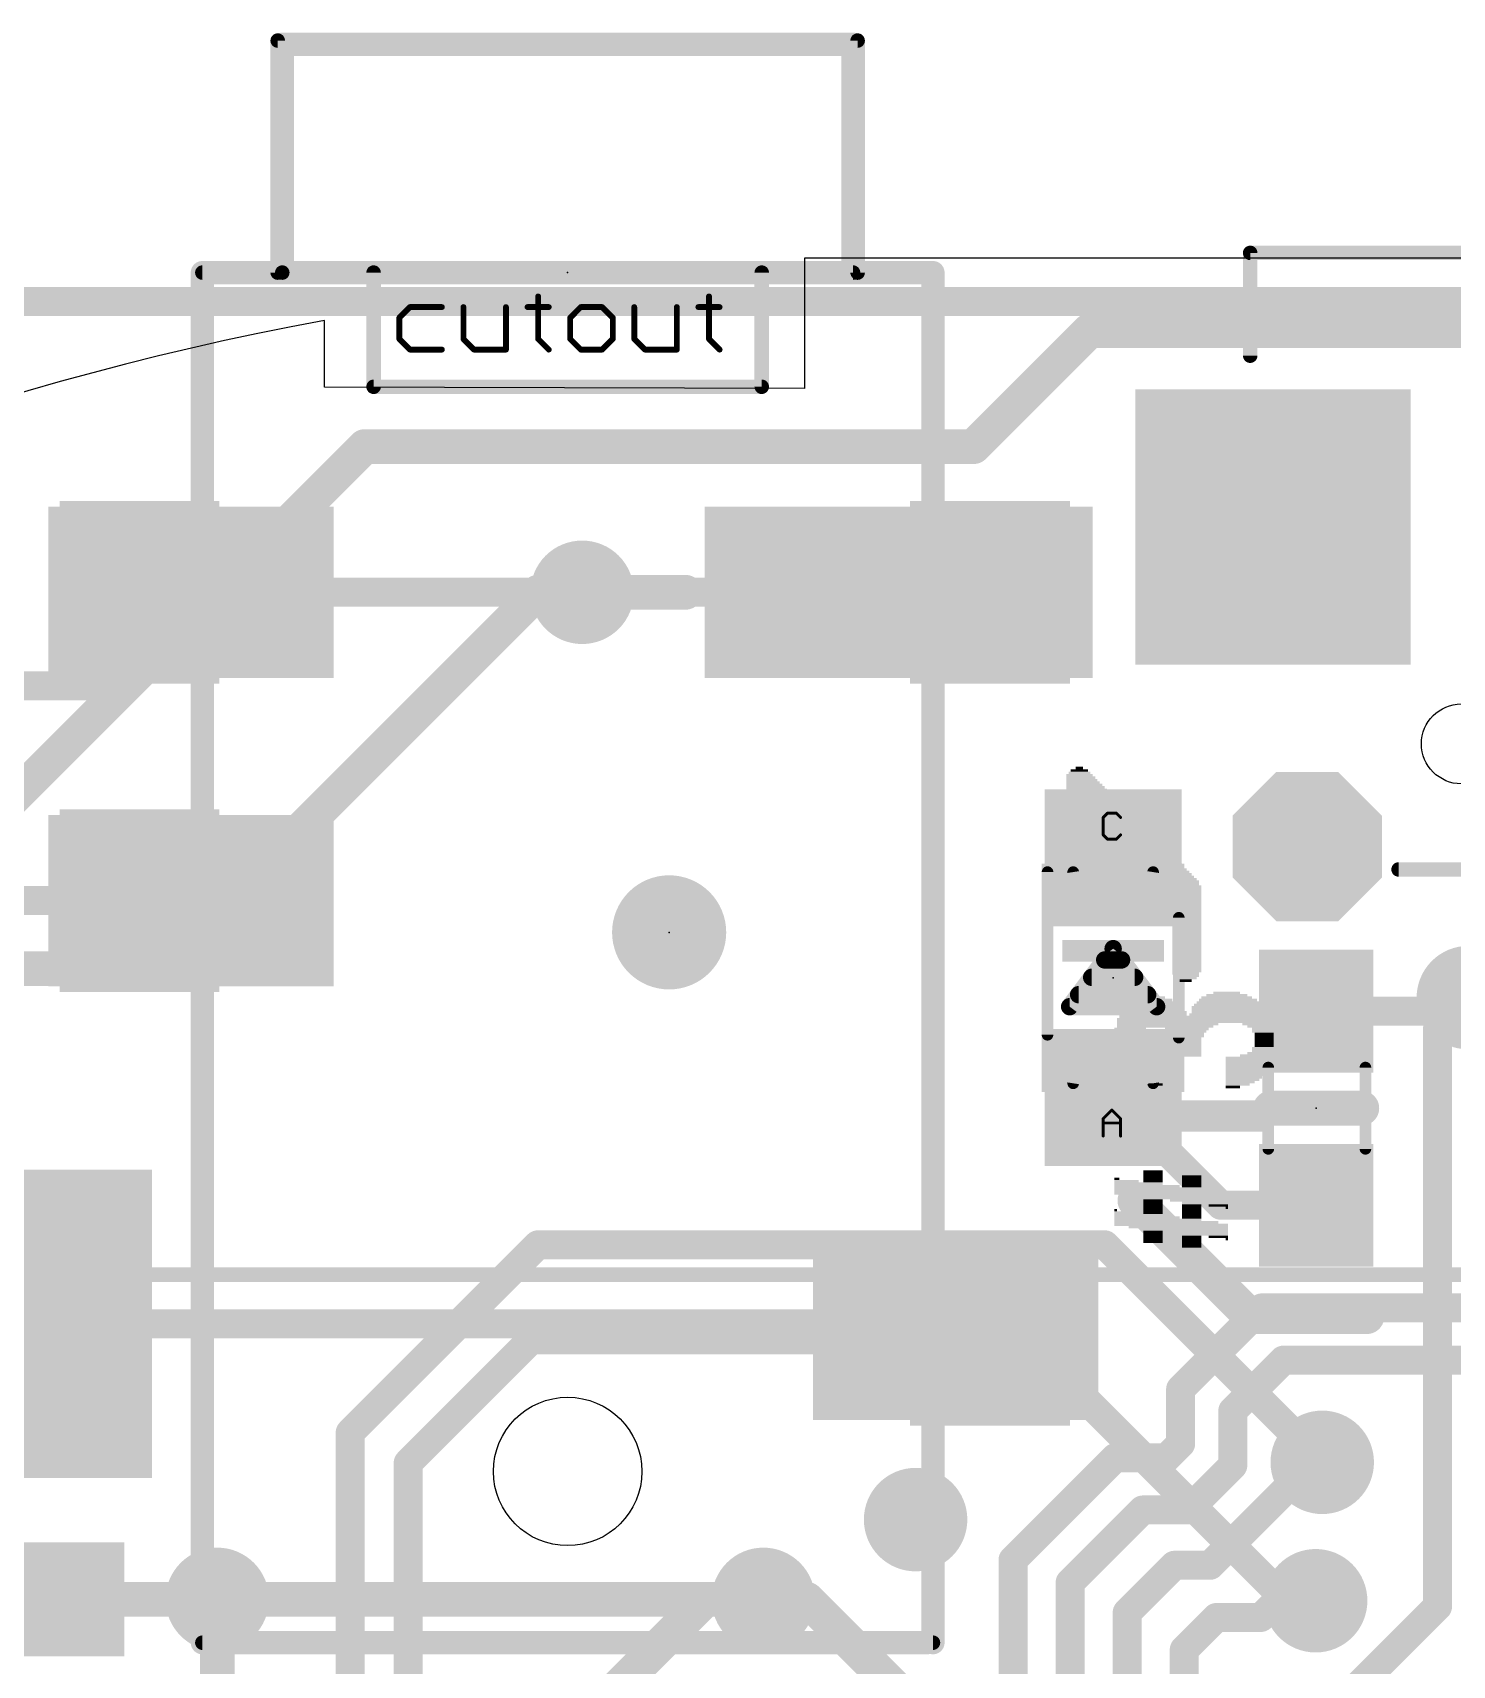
# Model space of a CAD drawing. Extents: x -59 to 59, y -28 to 22.
# Drawn here: x 25.14 to 37.58, y 7.99 to 22.29 of the extents above; entities that cross this region are included whole.
import ezdxf

# ---------------------------------------------------------------- set-up
doc = ezdxf.new("R2010")
doc.units = 0
for name, color, linetype in [('1', 12, 'CONTINUOUS'), ('16', 5, 'CONTINUOUS'), ('17', 110, 'CONTINUOUS'), ('18', 110, 'CONTINUOUS'), ('20', 4, 'CONTINUOUS'), ('200', 132, 'CONTINUOUS'), ('21', 40, 'CONTINUOUS'), ('22', 6, 'CONTINUOUS'), ('23', 53, 'CONTINUOUS'), ('51', 253, 'CONTINUOUS')]:
    doc.layers.add(name, color=color, linetype=linetype)

# ---------------------------------------------------------------- blocks, each defined once
blk = doc.blocks.new('RECT')
blk.add_solid([(-0.5, -0.5), (0.5, -0.5), (-0.5, 0.5), (0.5, 0.5)])
blk = doc.blocks.new('PIE')
at = {"const_width": 0.5}
blk.add_lwpolyline([(0, -0.25, 1), (0, 0.25, 1), (0, -0.25)], format="xyb", dxfattribs=at)
blk = doc.blocks.new('OCTAGONP')
at = {"const_width": 0.5}
blk.add_lwpolyline([(-0.25, -0.1036), (-0.25, 0.1036), (-0.1036, 0.25), (0.1036, 0.25), (0.25, 0.1036), (0.25, -0.1036), (0.1036, -0.25), (-0.1036, -0.25), (-0.25, -0.1036), (-0.25, 0.1036)], dxfattribs=at)
blk = doc.blocks.new('SQUAREP')
blk.add_solid([(-0.5, -0.5), (0.5, -0.5), (-0.5, 0.5), (0.5, 0.5)])
blk = doc.blocks.new('ROUNDV')
at = {"const_width": 0.5}
blk.add_lwpolyline([(0, -0.25, 1), (0, 0.25, 1), (0, -0.25)], format="xyb", dxfattribs=at)

msp = doc.modelspace()

# ---------------------------------------------------------------- linework, layer by layer
at = {"layer": '1'}
for points, const_width in [([(21.701, 19.939), (58.912, 19.939)], 0.254), ([(25.7095, 16.5735), (26.529, 17.393)], 0.254), ([(26.529, 17.393), (29.956, 17.393)], 0.254), ([(29.956, 17.393), (30.861, 17.393)], 0.3048), ([(30.861, 17.393), (32.729, 17.393)], 0.254), ([(23.7965, 16.5735), (25.7095, 16.5735)], 0.254), ([(24.5225, 14.693), (26.529, 14.693)], 0.254), ([(37.6005, 13.7245), (37.719, 13.843)], 0.254), ([(36.3855, 13.7245), (37.6005, 13.7245)], 0.254), ([(35.5505, 12.0245), (34.6075, 12.9675)], 0.254), ([(36.3855, 12.0245), (35.5505, 12.0245)], 0.254), ([(35.1986, 10.4137), (35.9101, 11.1252)], 0.254), ([(35.9101, 11.1252), (37.8594, 11.1252)], 0.254), ([(25.387, 10.9855), (33.1365, 10.9855)], 0.254), ([(33.1365, 10.9855), (33.229, 10.893)], 0.254), ([(36.0995, 10.668), (35.6558, 10.2243)], 0.254), ([(38.1, 10.668), (36.0995, 10.668)], 0.254), ([(35.1986, 9.9351), (35.1986, 10.4137)], 0.254), ([(35.6558, 10.2243), (35.6558, 9.7457)], 0.254), ([(35.0763, 9.8128), (35.1986, 9.9351)], 0.254), ([(33.7305, 8.918), (34.6253, 9.8128)], 0.254), ([(34.6253, 9.8128), (35.0763, 9.8128)], 0.254), ([(35.6558, 9.7457), (35.2657, 9.3556)], 0.254), ([(35.457, 8.871), (36.3589, 9.7728)], 0.254), ([(36.3589, 9.7728), (36.4392, 9.7728)], 0.254), ([(34.2305, 8.7195), (34.8666, 9.3556)], 0.254), ([(35.2657, 9.3556), (34.8666, 9.3556)], 0.254), ([(33.7305, 7.4755), (33.7305, 8.918)], 0.254), ([(34.7305, 8.4575), (35.144, 8.871)], 0.254), ([(35.144, 8.871), (35.457, 8.871)], 0.254), ([(25.4085, 8.5725), (26.7596, 8.5725)], 0.3048), ([(26.7596, 8.5725), (31.5435, 8.5725)], 0.3048), ([(31.9245, 8.5725), (31.5435, 8.5725)], 0.3048), ([(32.7305, 7.7665), (31.9245, 8.5725)], 0.3048), ([(34.2305, 7.4755), (34.2305, 8.7195)], 0.254), ([(34.7305, 7.4755), (34.7305, 8.4575)], 0.254), ([(35.9004, 8.4138), (36.0472, 8.5605)], 0.254), ([(36.0472, 8.5605), (36.3815, 8.5605)], 0.254), ([(35.2305, 8.132), (35.5123, 8.4138)], 0.254), ([(35.5123, 8.4138), (35.9004, 8.4138)], 0.254), ([(35.2305, 7.4755), (35.2305, 8.132)], 0.254)]:
    msp.add_lwpolyline(points, dxfattribs=dict(at, const_width=const_width))
for points, const_width in [([(26.529, 17.4565, 1), (26.529, 17.3295)], 0.127), ([(26.5739, 17.3481, 1), (26.4841, 17.4379)], 0.127), ([(29.956, 17.4692, 1), (29.956, 17.3168)], 0.1524), ([(29.956, 17.3295, 1), (29.956, 17.4565)], 0.127), ([(30.861, 17.4565, 1), (30.861, 17.3295)], 0.127), ([(30.861, 17.3168, 1), (30.861, 17.4692)], 0.1524), ([(32.729, 17.3295, 1), (32.729, 17.4565)], 0.127), ([(25.6646, 16.6184, 1), (25.7544, 16.5286)], 0.127), ([(25.7095, 16.51, 1), (25.7095, 16.637)], 0.127), ([(26.529, 14.6295, 1), (26.529, 14.7565)], 0.127), ([(36.3855, 13.788, 1), (36.3855, 13.661)], 0.127), ([(37.5556, 13.7694, 1), (37.6454, 13.6796)], 0.127), ([(37.6005, 13.661, 1), (37.6005, 13.788)], 0.127), ([(34.6524, 13.0124, 1), (34.5626, 12.9226)], 0.127), ([(35.5505, 12.088, 1), (35.5505, 11.961)], 0.127), ([(35.5056, 11.9796, 1), (35.5954, 12.0694)], 0.127), ([(36.3855, 11.961, 1), (36.3855, 12.088)], 0.127), ([(35.9101, 11.1887, 1), (35.9101, 11.0617)], 0.127), ([(35.955, 11.0803, 1), (35.8652, 11.1701)], 0.127), ([(25.387, 11.049, 1), (25.387, 10.922)], 0.127), ([(33.1814, 11.0304, 1), (33.0916, 10.9406)], 0.127), ([(33.1365, 10.922, 1), (33.1365, 11.049)], 0.127), ([(33.1841, 10.8481, 1), (33.2739, 10.9379)], 0.127), ([(36.0995, 10.7315, 1), (36.0995, 10.6045)], 0.127), ([(36.1444, 10.6231, 1), (36.0546, 10.7129)], 0.127), ([(35.2621, 10.4137, 1), (35.1351, 10.4137)], 0.127), ([(35.1537, 10.4586, 1), (35.2435, 10.3688)], 0.127), ([(35.7193, 10.2243, 1), (35.5923, 10.2243)], 0.127), ([(35.6109, 10.2692, 1), (35.7007, 10.1794)], 0.127), ([(35.2435, 9.8902, 1), (35.1537, 9.98)], 0.127), ([(34.6253, 9.8763, 1), (34.6253, 9.7493)], 0.127), ([(34.6702, 9.7679, 1), (34.5804, 9.8577)], 0.127), ([(35.0314, 9.8577, 1), (35.1212, 9.7679)], 0.127), ([(35.0763, 9.7493, 1), (35.0763, 9.8763)], 0.127), ([(35.1351, 9.9351, 1), (35.2621, 9.9351)], 0.127), ([(35.7007, 9.7008, 1), (35.6109, 9.7906)], 0.127), ([(36.3589, 9.8363, 1), (36.3589, 9.7093)], 0.127), ([(36.4038, 9.7279, 1), (36.314, 9.8177)], 0.127), ([(36.4392, 9.7093, 1), (36.4392, 9.8363)], 0.127), ([(35.5923, 9.7457, 1), (35.7193, 9.7457)], 0.127), ([(34.8666, 9.4191, 1), (34.8666, 9.2921)], 0.127), ([(34.9115, 9.3107, 1), (34.8217, 9.4005)], 0.127), ([(35.2208, 9.4005, 1), (35.3106, 9.3107)], 0.127), ([(35.2657, 9.2921, 1), (35.2657, 9.4191)], 0.127), ([(33.794, 8.918, 1), (33.667, 8.918)], 0.127), ([(33.6856, 8.9629, 1), (33.7754, 8.8731)], 0.127), ([(35.144, 8.9345, 1), (35.144, 8.8075)], 0.127), ([(35.1889, 8.826, 1), (35.099, 8.9159)], 0.127), ([(35.4121, 8.9159, 1), (35.5019, 8.826)], 0.127), ([(35.457, 8.8075, 1), (35.457, 8.9345)], 0.127), ([(25.4085, 8.6487, 1), (25.4085, 8.4963)], 0.1524), ([(26.7596, 8.6487, 1), (26.7596, 8.4963)], 0.1524), ([(26.7596, 8.4963, 1), (26.7596, 8.6487)], 0.1524), ([(31.5435, 8.6487, 1), (31.5435, 8.4963)], 0.1524), ([(31.5435, 8.4963, 1), (31.5435, 8.6487)], 0.1524), ([(31.9784, 8.6264, 1), (31.8706, 8.5186)], 0.1524), ([(31.9245, 8.4963, 1), (31.9245, 8.6487)], 0.1524), ([(34.294, 8.7195, 1), (34.167, 8.7195)], 0.127), ([(34.1856, 8.7644, 1), (34.2754, 8.6746)], 0.127), ([(34.794, 8.4575, 1), (34.667, 8.4575)], 0.127), ([(36.0472, 8.624, 1), (36.0472, 8.497)], 0.127), ([(36.0921, 8.5156, 1), (36.0023, 8.6054)], 0.127), ([(36.3815, 8.497, 1), (36.3815, 8.624)], 0.127), ([(34.6856, 8.5024, 1), (34.7754, 8.4126)], 0.127), ([(35.5123, 8.4772, 1), (35.5123, 8.3503)], 0.127), ([(35.5572, 8.3688, 1), (35.4673, 8.4587)], 0.127), ([(35.8555, 8.4587, 1), (35.9453, 8.3688)], 0.127), ([(35.9004, 8.3503, 1), (35.9004, 8.4772)], 0.127), ([(35.294, 8.132, 1), (35.167, 8.132)], 0.127), ([(35.1856, 8.1769, 1), (35.2754, 8.0871)], 0.127)]:
    msp.add_lwpolyline(points, format="xyb", dxfattribs=dict(at, const_width=const_width))
at = {"layer": '16'}
for points, const_width in [([(21.701, 19.939), (58.912, 19.939)], 0.254), ([(33.385, 18.669), (34.401, 19.685)], 0.3048), ([(34.401, 19.685), (46.339, 19.685)], 0.3048), ([(24.876, 15.494), (28.051, 18.669)], 0.3048), ([(28.051, 18.669), (33.385, 18.669)], 0.3048), ([(26.273, 14.097), (29.569, 17.393)], 0.3048), ([(29.569, 17.393), (29.956, 17.393)], 0.3048), ([(19.161, 14.097), (26.273, 14.097)], 0.3048), ([(37.719, 13.843), (37.449, 13.573)], 0.254), ([(37.449, 13.573), (37.449, 8.509)], 0.254), ([(29.5688, 11.6778), (27.924, 10.033)], 0.254), ([(34.5342, 11.6778), (29.5688, 11.6778)], 0.254), ([(36.4392, 9.7728), (34.5342, 11.6778)], 0.254), ([(29.5111, 10.8465), (28.432, 9.7674)], 0.254), ([(33.8415, 10.8465), (29.5111, 10.8465)], 0.254), ([(36.1275, 8.5605), (33.8415, 10.8465)], 0.254), ([(27.924, 10.033), (27.924, 2.921)], 0.254), ([(28.432, 9.7674), (28.432, 2.0654)], 0.254), ([(26.7596, 7.3446), (26.7596, 8.5725)], 0.3048), ([(31.0355, 8.5725), (29.448, 6.985)], 0.3048), ([(31.5435, 8.5725), (31.0355, 8.5725)], 0.3048), ([(35.0995, 6.1595), (37.449, 8.509)], 0.254), ([(36.3815, 8.5605), (36.1275, 8.5605)], 0.254)]:
    msp.add_lwpolyline(points, dxfattribs=dict(at, const_width=const_width))
for points, const_width in [([(34.401, 19.7612, 1), (34.401, 19.6088)], 0.1524), ([(34.4549, 19.6311, 1), (34.3471, 19.7389)], 0.1524), ([(28.051, 18.7452, 1), (28.051, 18.5928)], 0.1524), ([(28.1049, 18.6151, 1), (27.9971, 18.7229)], 0.1524), ([(33.3311, 18.7229, 1), (33.4389, 18.6151)], 0.1524), ([(33.385, 18.5928, 1), (33.385, 18.7452)], 0.1524), ([(29.569, 17.4692, 1), (29.569, 17.3168)], 0.1524), ([(29.6229, 17.3391, 1), (29.5151, 17.4469)], 0.1524), ([(29.956, 17.3168, 1), (29.956, 17.4692)], 0.1524), ([(26.2191, 14.1509, 1), (26.3269, 14.0431)], 0.1524), ([(26.273, 14.0208, 1), (26.273, 14.1732)], 0.1524), ([(37.5125, 13.573, 1), (37.3855, 13.573)], 0.127), ([(37.4041, 13.6179, 1), (37.4939, 13.5281)], 0.127), ([(29.5688, 11.7413, 1), (29.5688, 11.6143)], 0.127), ([(29.6137, 11.6329, 1), (29.5239, 11.7227)], 0.127), ([(34.5791, 11.7227, 1), (34.4893, 11.6329)], 0.127), ([(34.5342, 11.6143, 1), (34.5342, 11.7413)], 0.127), ([(29.5111, 10.91, 1), (29.5111, 10.783)], 0.127), ([(29.556, 10.8016, 1), (29.4662, 10.8914)], 0.127), ([(33.8864, 10.8914, 1), (33.7966, 10.8016)], 0.127), ([(33.8415, 10.783, 1), (33.8415, 10.91)], 0.127), ([(27.9875, 10.033, 1), (27.8605, 10.033)], 0.127), ([(27.8791, 10.0779, 1), (27.9689, 9.9881)], 0.127), ([(28.4955, 9.7674, 1), (28.3685, 9.7674)], 0.127), ([(28.3871, 9.8123, 1), (28.4769, 9.7225)], 0.127), ([(36.3943, 9.7279, 1), (36.4841, 9.8177)], 0.127), ([(26.8358, 8.5725, 1), (26.6834, 8.5725)], 0.1524), ([(31.0355, 8.6487, 1), (31.0355, 8.4963)], 0.1524), ([(31.0894, 8.5186, 1), (30.9816, 8.6264)], 0.1524), ([(31.5435, 8.4963, 1), (31.5435, 8.6487)], 0.1524), ([(36.1275, 8.624, 1), (36.1275, 8.497)], 0.127), ([(36.0826, 8.5156, 1), (36.1724, 8.6054)], 0.127), ([(36.3815, 8.497, 1), (36.3815, 8.624)], 0.127), ([(37.4939, 8.4641, 1), (37.4041, 8.5539)], 0.127), ([(37.3855, 8.509, 1), (37.5125, 8.509)], 0.127)]:
    msp.add_lwpolyline(points, format="xyb", dxfattribs=dict(at, const_width=const_width))
at = {"layer": '20'}
for p, q in [((56.2069, 20.32), (31.9024, 20.32)), ((31.9024, 20.32), (31.9024, 19.177)), ((27.6987, 19.1897), (27.6987, 19.7739)), ((31.9024, 19.177), (27.6987, 19.1897))]:
    msp.add_line(p, q, dxfattribs=at)
for centre, radius in [((37.658, 16.0655), 0.35), ((29.829, 9.693), 0.65)]:
    msp.add_circle(centre, radius, dxfattribs=at)
msp.add_arc((32.3409, -5.5621), 25.7577, 100.3829, 142.3829, dxfattribs=at)
at = {"layer": '21'}
for points, const_width in [([(32.369, 22.225), (27.289, 22.225)], 0.127), ([(27.289, 22.225), (27.289, 20.193)], 0.127), ([(32.369, 20.193), (32.369, 22.225)], 0.127), ([(43.408, 20.3655), (35.808, 20.3655)], 0.127), ([(35.808, 20.3655), (35.808, 19.4655)], 0.127), ([(26.629, 20.193), (27.289, 20.193)], 0.2032), ([(26.629, 20.193), (26.629, 18.693)], 0.2032), ([(27.289, 20.193), (28.129, 20.193)], 0.2032), ([(28.129, 20.193), (31.529, 20.193)], 0.2032), ([(28.129, 19.193), (28.129, 20.193)], 0.127), ([(31.529, 20.193), (32.369, 20.193)], 0.2032), ([(31.529, 20.193), (31.529, 19.193)], 0.127), ([(32.369, 20.193), (33.029, 20.193)], 0.2032), ([(33.029, 20.193), (33.029, 18.593)], 0.2032), ([(31.529, 19.193), (28.129, 19.193)], 0.127), ([(33.029, 16.293), (33.029, 12.193)], 0.2032), ([(37.908, 14.9655), (37.108, 14.9655)], 0.127), ([(34.6075, 14.2715), (34.2265, 13.7635)], 0.1524), ([(34.9885, 13.7635), (34.6075, 14.2715)], 0.1524), ([(34.5338, 14.1732), (34.6812, 14.1732)], 0.1524), ([(34.4195, 14.0208), (34.7955, 14.0208)], 0.1524), ([(34.3052, 13.8684), (34.9098, 13.8684)], 0.1524), ([(34.2265, 13.7635), (34.9885, 13.7635)], 0.1524), ([(26.629, 13.393), (26.629, 8.193)], 0.2032), ([(36.7855, 12.8745), (35.9855, 12.8745)], 0.3048), ([(35.814, 11.049), (34.798, 12.065)], 0.3048), ([(36.83, 11.049), (35.814, 11.049)], 0.3048), ([(33.029, 8.193), (33.029, 9.593)], 0.2032), ([(32.979, 8.193), (26.629, 8.193)], 0.2032)]:
    msp.add_lwpolyline(points, dxfattribs=dict(at, const_width=const_width))
for points, const_width in [([(27.289, 22.2568, 1), (27.289, 22.1933)], 0.0635), ([(27.3208, 22.225, 1), (27.2573, 22.225)], 0.0635), ([(32.4008, 22.225, 1), (32.3372, 22.225)], 0.0635), ([(32.369, 22.1933, 1), (32.369, 22.2568)], 0.0635), ([(35.808, 20.3972, 1), (35.808, 20.3338)], 0.0635), ([(35.8398, 20.3655, 1), (35.7762, 20.3655)], 0.0635), ([(26.629, 20.2438, 1), (26.629, 20.1422)], 0.1016), ([(26.6798, 20.193, 1), (26.5782, 20.193)], 0.1016), ([(27.289, 20.2438, 1), (27.289, 20.1422)], 0.1016), ([(27.2573, 20.193, 1), (27.3208, 20.193)], 0.0635), ([(27.289, 20.1422, 1), (27.289, 20.2438)], 0.1016), ([(28.129, 20.2438, 1), (28.129, 20.1422)], 0.1016), ([(28.1608, 20.193, 1), (28.0973, 20.193)], 0.0635), ([(28.129, 20.1422, 1), (28.129, 20.2438)], 0.1016), ([(31.529, 20.2438, 1), (31.529, 20.1422)], 0.1016), ([(31.5607, 20.193, 1), (31.4973, 20.193)], 0.0635), ([(31.529, 20.1422, 1), (31.529, 20.2438)], 0.1016), ([(32.369, 20.2438, 1), (32.369, 20.1422)], 0.1016), ([(32.3372, 20.193, 1), (32.4008, 20.193)], 0.0635), ([(32.369, 20.1422, 1), (32.369, 20.2438)], 0.1016), ([(33.0798, 20.193, 1), (32.9782, 20.193)], 0.1016), ([(33.029, 20.1422, 1), (33.029, 20.2438)], 0.1016), ([(35.7762, 19.4655, 1), (35.8398, 19.4655)], 0.0635), ([(28.129, 19.2248, 1), (28.129, 19.1613)], 0.0635), ([(28.0973, 19.193, 1), (28.1608, 19.193)], 0.0635), ([(31.4973, 19.193, 1), (31.5607, 19.193)], 0.0635), ([(31.529, 19.1613, 1), (31.529, 19.2248)], 0.0635), ([(26.5782, 18.693, 1), (26.6798, 18.693)], 0.1016), ([(32.9782, 18.593, 1), (33.0798, 18.593)], 0.1016), ([(33.0798, 16.293, 1), (32.9782, 16.293)], 0.1016), ([(37.108, 14.9973, 1), (37.108, 14.9337)], 0.0635), ([(34.638, 14.2944, 1), (34.577, 14.2486)], 0.0762), ([(34.638, 14.2486, 1), (34.577, 14.2944)], 0.0762), ([(34.5338, 14.2113, 1), (34.5338, 14.1351)], 0.0762), ([(34.6812, 14.1351, 1), (34.6812, 14.2113)], 0.0762), ([(34.4195, 14.0589, 1), (34.4195, 13.9827)], 0.0762), ([(34.7955, 13.9827, 1), (34.7955, 14.0589)], 0.0762), ([(34.3052, 13.9065, 1), (34.3052, 13.8303)], 0.0762), ([(34.9098, 13.8303, 1), (34.9098, 13.9065)], 0.0762), ([(34.2265, 13.8016, 1), (34.2265, 13.7254)], 0.0762), ([(34.196, 13.7864, 1), (34.257, 13.7406)], 0.0762), ([(34.958, 13.7406, 1), (35.019, 13.7864)], 0.0762), ([(34.9885, 13.7254, 1), (34.9885, 13.8016)], 0.0762), ([(26.6798, 13.393, 1), (26.5782, 13.393)], 0.1016), ([(35.9855, 12.9507, 1), (35.9855, 12.7983)], 0.1524), ([(36.7855, 12.7983, 1), (36.7855, 12.9507)], 0.1524), ([(32.9782, 12.193, 1), (33.0798, 12.193)], 0.1016), ([(34.8519, 12.1189, 1), (34.7441, 12.0111)], 0.1524), ([(35.814, 11.1252, 1), (35.814, 10.9728)], 0.1524), ([(35.7601, 10.9951, 1), (35.8679, 11.1029)], 0.1524), ([(36.83, 10.9728, 1), (36.83, 11.1252)], 0.1524), ([(33.0798, 9.593, 1), (32.9782, 9.593)], 0.1016), ([(26.629, 8.2438, 1), (26.629, 8.1422)], 0.1016), ([(32.979, 8.1422, 1), (32.979, 8.2438)], 0.1016), ([(26.5782, 8.193, 1), (26.6798, 8.193)], 0.1016), ([(32.9782, 8.193, 1), (33.0798, 8.193)], 0.1016)]:
    msp.add_lwpolyline(points, format="xyb", dxfattribs=dict(at, const_width=const_width))
at = {"layer": '22', "const_width": 0.127}
msp.add_lwpolyline([(47.5575, 11.416), (16.0375, 11.416)], dxfattribs=at)
at = {"layer": '23'}
for p in [(29.829, 20.193), (30.718, 14.4145), (34.6075, 14.0175), (36.3855, 12.8745)]:
    msp.add_point(p, dxfattribs=at)
at = {"layer": '51'}
for points, const_width in [([(32.329, 22.193), (27.329, 22.193)], 0.2032), ([(27.329, 22.193), (27.329, 20.193)], 0.2032), ([(32.329, 22.193), (32.329, 20.193)], 0.2032), ([(26.629, 8.193), (26.629, 20.193)], 0.2032), ([(26.629, 20.193), (27.329, 20.193)], 0.127), ([(27.329, 20.193), (32.329, 20.193)], 0.127), ([(32.329, 20.193), (33.029, 20.193)], 0.2032), ([(33.029, 20.193), (33.029, 8.193)], 0.2032), ([(28.4476, 19.8912), (28.3544, 19.798)], 0.0508), ([(28.7273, 19.8912), (28.4476, 19.8912)], 0.0508), ([(28.9157, 19.8912), (28.9157, 19.6116)], 0.0508), ([(29.2886, 19.5184), (29.2886, 19.8912)], 0.0508), ([(29.477, 19.8912), (29.6634, 19.8912)], 0.0508), ([(29.5702, 19.9845), (29.5702, 19.6116)], 0.0508), ([(29.9444, 19.8912), (29.8512, 19.798)], 0.0508), ([(30.1309, 19.8912), (29.9444, 19.8912)], 0.0508), ([(30.2241, 19.798), (30.1309, 19.8912)], 0.0508), ([(30.4125, 19.8912), (30.4125, 19.6116)], 0.0508), ([(30.7854, 19.5184), (30.7854, 19.8912)], 0.0508), ([(30.9738, 19.8912), (31.1603, 19.8912)], 0.0508), ([(31.0671, 19.9845), (31.0671, 19.6116)], 0.0508), ([(28.3544, 19.798), (28.3544, 19.6116)], 0.0508), ([(29.8512, 19.798), (29.8512, 19.6116)], 0.0508), ([(30.2241, 19.6116), (30.2241, 19.798)], 0.0508), ([(28.3544, 19.6116), (28.4476, 19.5184)], 0.0508), ([(28.9157, 19.6116), (29.0089, 19.5184)], 0.0508), ([(29.5702, 19.6116), (29.6634, 19.5184)], 0.0508), ([(29.8512, 19.6116), (29.9444, 19.5184)], 0.0508), ([(30.1309, 19.5184), (30.2241, 19.6116)], 0.0508), ([(30.4125, 19.6116), (30.5057, 19.5184)], 0.0508), ([(31.0671, 19.6116), (31.1603, 19.5184)], 0.0508), ([(28.4476, 19.5184), (28.7273, 19.5184)], 0.0508), ([(29.0089, 19.5184), (29.2886, 19.5184)], 0.0508), ([(29.9444, 19.5184), (30.1309, 19.5184)], 0.0508), ([(30.5057, 19.5184), (30.7854, 19.5184)], 0.0508), ([(34.5583, 15.459), (34.5202, 15.4209)], 0.0254), ([(34.6346, 15.459), (34.5583, 15.459)], 0.0254), ([(34.6727, 15.4209), (34.6346, 15.459)], 0.0254), ([(34.5202, 15.4209), (34.5202, 15.2683)], 0.0254), ([(34.5202, 15.2683), (34.5583, 15.2302)], 0.0254), ([(34.5583, 15.2302), (34.6346, 15.2302)], 0.0254), ([(34.6346, 15.2302), (34.6727, 15.2683)], 0.0254), ([(34.0325, 13.5175), (34.0325, 14.9425)], 0.1016), ([(35.1825, 14.5425), (35.1825, 13.4925)], 0.1016), ([(35.9665, 13.2305), (35.9665, 12.5185)], 0.1016), ([(36.8175, 13.2305), (36.8175, 12.5185)], 0.1016), ([(34.5202, 12.7827), (34.5965, 12.859)], 0.0254), ([(34.5965, 12.859), (34.6727, 12.7827)], 0.0254), ([(34.5202, 12.6302), (34.5202, 12.7827)], 0.0254), ([(34.5202, 12.7446), (34.6727, 12.7446)], 0.0254), ([(34.6727, 12.7827), (34.6727, 12.6302)], 0.0254), ([(33.029, 8.193), (26.629, 8.193)], 0.127)]:
    msp.add_lwpolyline(points, dxfattribs=dict(at, const_width=const_width))
for points, const_width in [([(27.329, 22.2438, 1), (27.329, 22.1422)], 0.1016), ([(27.3798, 22.193, 1), (27.2782, 22.193)], 0.1016), ([(32.3798, 22.193, 1), (32.2782, 22.193)], 0.1016), ([(32.329, 22.1422, 1), (32.329, 22.2438)], 0.1016), ([(26.6798, 20.193, 1), (26.5782, 20.193)], 0.1016), ([(26.629, 20.2248, 1), (26.629, 20.1613)], 0.0635), ([(27.2782, 20.193, 1), (27.3798, 20.193)], 0.1016), ([(27.329, 20.2248, 1), (27.329, 20.1613)], 0.0635), ([(27.329, 20.1613, 1), (27.329, 20.2248)], 0.0635), ([(32.329, 20.2438, 1), (32.329, 20.1422)], 0.1016), ([(32.2782, 20.193, 1), (32.3798, 20.193)], 0.1016), ([(32.329, 20.1613, 1), (32.329, 20.2248)], 0.0635), ([(33.0798, 20.193, 1), (32.9782, 20.193)], 0.1016), ([(33.029, 20.1422, 1), (33.029, 20.2438)], 0.1016), ([(28.4476, 19.9039, 1), (28.4476, 19.8786)], 0.0254), ([(28.4566, 19.8823, 1), (28.4386, 19.9002)], 0.0254), ([(28.7273, 19.8786, 1), (28.7273, 19.9039)], 0.0254), ([(28.9284, 19.8912, 1), (28.903, 19.8912)], 0.0254), ([(29.3013, 19.8912, 1), (29.2759, 19.8912)], 0.0254), ([(29.477, 19.9039, 1), (29.477, 19.8786)], 0.0254), ([(29.5829, 19.9845, 1), (29.5575, 19.9845)], 0.0254), ([(29.6634, 19.8786, 1), (29.6634, 19.9039)], 0.0254), ([(29.9444, 19.9039, 1), (29.9444, 19.8786)], 0.0254), ([(29.9534, 19.8823, 1), (29.9355, 19.9002)], 0.0254), ([(30.1398, 19.9002, 1), (30.1219, 19.8823)], 0.0254), ([(30.1309, 19.8786, 1), (30.1309, 19.9039)], 0.0254), ([(30.4252, 19.8912, 1), (30.3998, 19.8912)], 0.0254), ([(30.7981, 19.8912, 1), (30.7727, 19.8912)], 0.0254), ([(30.9738, 19.9039, 1), (30.9738, 19.8786)], 0.0254), ([(31.0798, 19.9845, 1), (31.0544, 19.9845)], 0.0254), ([(31.1603, 19.8786, 1), (31.1603, 19.9039)], 0.0254), ([(28.3671, 19.798, 1), (28.3417, 19.798)], 0.0254), ([(28.3454, 19.807, 1), (28.3634, 19.7891)], 0.0254), ([(29.8639, 19.798, 1), (29.8385, 19.798)], 0.0254), ([(29.8422, 19.807, 1), (29.8602, 19.7891)], 0.0254), ([(30.2368, 19.798, 1), (30.2114, 19.798)], 0.0254), ([(30.2151, 19.7891, 1), (30.2331, 19.807)], 0.0254), ([(28.3634, 19.6206, 1), (28.3454, 19.6026)], 0.0254), ([(28.3417, 19.6116, 1), (28.3671, 19.6116)], 0.0254), ([(28.9247, 19.6206, 1), (28.9067, 19.6026)], 0.0254), ([(28.903, 19.6116, 1), (28.9284, 19.6116)], 0.0254), ([(29.5575, 19.6116, 1), (29.5829, 19.6116)], 0.0254), ([(29.5792, 19.6206, 1), (29.5613, 19.6026)], 0.0254), ([(29.8602, 19.6206, 1), (29.8422, 19.6026)], 0.0254), ([(29.8385, 19.6116, 1), (29.8639, 19.6116)], 0.0254), ([(30.2114, 19.6116, 1), (30.2368, 19.6116)], 0.0254), ([(30.2331, 19.6026, 1), (30.2151, 19.6206)], 0.0254), ([(30.3998, 19.6116, 1), (30.4252, 19.6116)], 0.0254), ([(30.4215, 19.6206, 1), (30.4036, 19.6026)], 0.0254), ([(31.076, 19.6206, 1), (31.0581, 19.6026)], 0.0254), ([(31.0544, 19.6116, 1), (31.0798, 19.6116)], 0.0254), ([(28.4476, 19.5311, 1), (28.4476, 19.5057)], 0.0254), ([(28.4386, 19.5094, 1), (28.4566, 19.5274)], 0.0254), ([(28.7273, 19.5057, 1), (28.7273, 19.5311)], 0.0254), ([(29.0089, 19.5311, 1), (29.0089, 19.5057)], 0.0254), ([(28.9999, 19.5094, 1), (29.0179, 19.5274)], 0.0254), ([(29.2759, 19.5184, 1), (29.3013, 19.5184)], 0.0254), ([(29.2886, 19.5057, 1), (29.2886, 19.5311)], 0.0254), ([(29.6545, 19.5094, 1), (29.6724, 19.5274)], 0.0254), ([(29.9444, 19.5311, 1), (29.9444, 19.5057)], 0.0254), ([(29.9355, 19.5094, 1), (29.9534, 19.5274)], 0.0254), ([(30.1219, 19.5274, 1), (30.1398, 19.5094)], 0.0254), ([(30.1309, 19.5057, 1), (30.1309, 19.5311)], 0.0254), ([(30.5057, 19.5311, 1), (30.5057, 19.5057)], 0.0254), ([(30.4968, 19.5094, 1), (30.5147, 19.5274)], 0.0254), ([(30.7727, 19.5184, 1), (30.7981, 19.5184)], 0.0254), ([(30.7854, 19.5057, 1), (30.7854, 19.5311)], 0.0254), ([(31.1513, 19.5094, 1), (31.1692, 19.5274)], 0.0254), ([(34.5583, 15.4653, 1), (34.5583, 15.4526)], 0.0127), ([(34.5628, 15.4545, 1), (34.5538, 15.4635)], 0.0127), ([(34.6391, 15.4635, 1), (34.6301, 15.4545)], 0.0127), ([(34.6346, 15.4526, 1), (34.6346, 15.4653)], 0.0127), ([(34.5157, 15.4254, 1), (34.5247, 15.4164)], 0.0127), ([(34.5266, 15.4209, 1), (34.5139, 15.4209)], 0.0127), ([(34.6682, 15.4164, 1), (34.6772, 15.4254)], 0.0127), ([(34.5247, 15.2728, 1), (34.5157, 15.2638)], 0.0127), ([(34.5139, 15.2683, 1), (34.5266, 15.2683)], 0.0127), ([(34.5583, 15.2365, 1), (34.5583, 15.2239)], 0.0127), ([(34.5538, 15.2257, 1), (34.5628, 15.2347)], 0.0127), ([(34.6301, 15.2347, 1), (34.6391, 15.2257)], 0.0127), ([(34.6346, 15.2239, 1), (34.6346, 15.2365)], 0.0127), ([(34.6772, 15.2638, 1), (34.6682, 15.2728)], 0.0127), ([(34.0579, 14.9425, 1), (34.0071, 14.9425)], 0.0508), ([(34.1575, 14.7645, 1), (34.1575, 14.9705, 1), (34.1575, 14.7645)], 0.0762), ([(34.2575, 14.9425, 0.8571), (34.9575, 14.9425)], 0.1016), ([(34.2826, 14.9464, 1), (34.2324, 14.9386)], 0.0508), ([(34.9826, 14.9386, 1), (34.9324, 14.9464)], 0.0508), ([(35.2079, 14.5425, 1), (35.1571, 14.5425)], 0.0508), ([(34.0071, 13.5175, 1), (34.0579, 13.5175)], 0.0508), ([(34.9575, 13.0925, 0.8571), (34.2575, 13.0925)], 0.1016), ([(35.1571, 13.4925, 1), (35.2079, 13.4925)], 0.0508), ([(35.9919, 13.2305, 1), (35.9411, 13.2305)], 0.0508), ([(36.8429, 13.2305, 1), (36.7921, 13.2305)], 0.0508), ([(34.2324, 13.0964, 1), (34.2826, 13.0886)], 0.0508), ([(34.9324, 13.0886, 1), (34.9826, 13.0964)], 0.0508), ([(34.601, 12.8635, 1), (34.592, 12.8545)], 0.0127), ([(34.601, 12.8545, 1), (34.592, 12.8635)], 0.0127), ([(34.5157, 12.7872, 1), (34.5247, 12.7782)], 0.0127), ([(34.5202, 12.7509, 1), (34.5202, 12.7382)], 0.0127), ([(34.5266, 12.7827, 1), (34.5139, 12.7827)], 0.0127), ([(34.6791, 12.7827, 1), (34.6664, 12.7827)], 0.0127), ([(34.6682, 12.7782, 1), (34.6772, 12.7872)], 0.0127), ([(34.6727, 12.7382, 1), (34.6727, 12.7509)], 0.0127), ([(34.5139, 12.6302, 1), (34.5266, 12.6302)], 0.0127), ([(34.6664, 12.6302, 1), (34.6791, 12.6302)], 0.0127), ([(35.9411, 12.5185, 1), (35.9919, 12.5185)], 0.0508), ([(36.7921, 12.5185, 1), (36.8429, 12.5185)], 0.0508), ([(26.5782, 8.193, 1), (26.6798, 8.193)], 0.1016), ([(26.629, 8.2248, 1), (26.629, 8.1612)], 0.0635), ([(32.9782, 8.193, 1), (33.0798, 8.193)], 0.1016), ([(33.029, 8.1612, 1), (33.029, 8.2248)], 0.0635)]:
    msp.add_lwpolyline(points, format="xyb", dxfattribs=dict(at, const_width=const_width))

# ---------------------------------------------------------------- block references
at = {"layer": '1', "xscale": 1.5, "rotation": 270}
for p, yscale in [((26.529, 17.393), 2.5), ((32.729, 17.393), 3.4), ((26.529, 14.693), 2.5), ((33.229, 10.893), 2.5)]:
    msp.add_blockref('RECT', p, dxfattribs=dict(at, yscale=yscale))
at = {"layer": '1'}
for p, xscale, yscale in [((34.6075, 15.0675), 1.2, 1.2), ((34.6075, 12.9675), 1.2, 1.2), ((25.387, 10.9855), 1.6, 2.7)]:
    msp.add_blockref('RECT', p, dxfattribs=dict(at, xscale=xscale, yscale=yscale))
msp.add_blockref('PIE', (30.718, 14.4145), dxfattribs=at)
at = {"layer": '1', "xscale": 1.075}
for p, rotation in [((36.3855, 13.7245), 270), ((36.3855, 12.0245), 270), ((25.4085, 8.5725), 180)]:
    msp.add_blockref('RECT', p, dxfattribs=dict(at, rotation=rotation))
at = {"layer": '17'}
for name, p, xscale, yscale, rotation in [('SQUAREP', (36.008, 17.9655), 2.413, 2.413, 270), ('SQUAREP', (36.008, 17.9655), 2.413, 2.413, 270), ('OCTAGONP', (36.308, 15.1655), 1.308, 1.308, 180), ('OCTAGONP', (36.308, 15.1655), 1.308, 1.308, 180)]:
    msp.add_blockref(name, p, dxfattribs=dict(at, xscale=xscale, yscale=yscale, rotation=rotation))
at = {"layer": '18', "xscale": 0.9064, "yscale": 0.9064}
for p in [(29.956, 17.393), (29.956, 17.393), (37.719, 13.843), (37.719, 13.843), (36.4392, 9.7728), (36.4392, 9.7728), (32.877, 9.271), (32.877, 9.271), (26.7596, 8.5725), (26.7596, 8.5725), (31.5435, 8.5725), (31.5435, 8.5725), (36.3815, 8.5605), (36.3815, 8.5605)]:
    msp.add_blockref('ROUNDV', p, dxfattribs=at)
at = {"layer": '200'}
for p, xscale, yscale in [((34.3116, 15.7903), 0.2311, 0.0211), ((34.323, 15.7692), 0.254, 0.0211), ((34.3332, 15.748), 0.2743, 0.0213), ((34.3433, 15.7268), 0.2946, 0.0211), ((34.3116, 15.8115), 0.1905, 0.0213), ((34.3116, 15.8327), 0.1499, 0.0211), ((34.3116, 15.8538), 0.0635, 0.0211), ((34.3548, 15.7057), 0.3175, 0.0211), ((34.3649, 15.6845), 0.3378, 0.0213), ((34.3751, 15.6633), 0.3581, 0.0211), ((34.3967, 15.6422), 0.3607, 0.0211), ((34.417, 15.621), 0.3607, 0.0213), ((34.4386, 15.5998), 0.3581, 0.0211), ((34.4602, 15.5787), 0.3607, 0.0211), ((34.4805, 15.5575), 0.3607, 0.0213), ((34.5021, 15.5363), 0.3581, 0.0211), ((34.5237, 15.5152), 0.3607, 0.0211), ((34.544, 15.494), 0.3607, 0.0213), ((34.5656, 15.4728), 0.3581, 0.0211), ((34.5872, 15.4517), 0.3607, 0.0211), ((34.6075, 15.4305), 0.3607, 0.0213), ((34.6291, 15.4093), 0.3581, 0.0211), ((34.6507, 15.3882), 0.3607, 0.0211), ((34.671, 15.367), 0.3607, 0.0213), ((34.6926, 15.3458), 0.3581, 0.0211), ((34.7142, 15.3247), 0.3607, 0.0211), ((34.7345, 15.3035), 0.3607, 0.0213), ((34.7561, 15.2823), 0.3581, 0.0211), ((34.7777, 15.2612), 0.3607, 0.0211), ((34.798, 15.24), 0.3607, 0.0213), ((34.8196, 15.2188), 0.3581, 0.0211), ((34.8412, 15.1977), 0.3607, 0.0211), ((34.8615, 15.1765), 0.3607, 0.0213), ((34.8831, 15.1553), 0.3581, 0.0211), ((34.9047, 15.1342), 0.3607, 0.0211), ((34.925, 15.113), 0.3607, 0.0213), ((34.9466, 15.0918), 0.3581, 0.0211), ((34.9682, 15.0707), 0.3607, 0.0211), ((34.9885, 15.0495), 0.3607, 0.0213), ((35.0101, 15.0283), 0.3581, 0.0211), ((35.0317, 15.0072), 0.3607, 0.0211), ((35.052, 14.986), 0.3607, 0.0213), ((35.0736, 14.9648), 0.3581, 0.0211), ((35.0952, 14.9437), 0.3607, 0.0211), ((35.1155, 14.9225), 0.3607, 0.0213), ((35.1371, 14.9013), 0.3581, 0.0211), ((35.1587, 14.8802), 0.3607, 0.0211), ((35.179, 14.859), 0.3607, 0.0213), ((35.1904, 14.8378), 0.3378, 0.0211), ((35.2108, 14.8167), 0.3378, 0.0211), ((35.2209, 14.7955), 0.3175, 0.0213), ((35.2323, 14.7743), 0.2946, 0.0211), ((35.2425, 14.7532), 0.2743, 0.0211), ((35.2527, 14.732), 0.254, 0.0213), ((35.2527, 14.7108), 0.254, 0.0211), ((35.2527, 14.6897), 0.254, 0.0211), ((35.2527, 14.6685), 0.254, 0.0213), ((35.2527, 14.6473), 0.254, 0.0211), ((35.2527, 14.6262), 0.254, 0.0211), ((35.2527, 14.605), 0.254, 0.0213), ((35.2527, 14.5838), 0.254, 0.0211), ((35.2527, 14.5627), 0.254, 0.0211), ((35.2527, 14.5415), 0.254, 0.0213), ((35.2527, 14.5203), 0.254, 0.0211), ((35.2527, 14.4992), 0.254, 0.0211), ((35.2527, 14.478), 0.254, 0.0213), ((35.2527, 14.4568), 0.254, 0.0211), ((35.2527, 14.4357), 0.254, 0.0211), ((35.2527, 14.4145), 0.254, 0.0213), ((35.2527, 14.3933), 0.254, 0.0211), ((35.2527, 14.3722), 0.254, 0.0211), ((35.2527, 14.351), 0.254, 0.0213), ((35.2527, 14.3298), 0.254, 0.0211), ((35.2527, 14.3087), 0.254, 0.0211), ((35.2527, 14.2875), 0.254, 0.0213), ((35.2527, 14.2663), 0.254, 0.0211), ((35.2527, 14.2452), 0.254, 0.0211), ((35.2527, 14.224), 0.254, 0.0213), ((35.2527, 14.2028), 0.254, 0.0211), ((35.2527, 14.1817), 0.254, 0.0211), ((35.2527, 14.1605), 0.254, 0.0213), ((35.2527, 14.1393), 0.254, 0.0211), ((35.2527, 14.1182), 0.254, 0.0211), ((35.2527, 14.097), 0.254, 0.0213), ((35.2527, 14.0758), 0.254, 0.0211), ((35.2425, 14.0547), 0.2337, 0.0211), ((35.2539, 14.0335), 0.2108, 0.0213), ((35.2438, 14.0123), 0.1905, 0.0211), ((35.2425, 13.9912), 0.1067, 0.0211), ((35.6032, 13.8642), 0.3607, 0.0211), ((35.6032, 13.8853), 0.2337, 0.0211), ((34.9567, 13.7372), 0.5512, 0.0211), ((34.958, 13.7583), 0.508, 0.0211), ((34.9567, 13.7795), 0.4648, 0.0213), ((34.9682, 13.8007), 0.4013, 0.0211), ((34.9567, 13.8218), 0.3378, 0.0211), ((34.9669, 13.843), 0.1905, 0.0213), ((35.6133, 13.7583), 0.635, 0.0211), ((35.6235, 13.7372), 0.6553, 0.0211), ((35.6133, 13.7795), 0.5944, 0.0213), ((35.6133, 13.8007), 0.5486, 0.0211), ((35.6133, 13.8218), 0.508, 0.0211), ((35.6019, 13.843), 0.4445, 0.0213), ((35.3174, 13.6525), 1.3538, 0.0213), ((35.3174, 13.6313), 1.3538, 0.0211), ((35.085, 13.6102), 0.889, 0.0211), ((35.0634, 13.589), 0.8458, 0.0213), ((34.9567, 13.6948), 0.5918, 0.0211), ((35.3174, 13.6737), 1.3132, 0.0211), ((34.9669, 13.716), 0.5715, 0.0213), ((35.6248, 13.6948), 0.6985, 0.0211), ((35.6235, 13.716), 0.6553, 0.0213), ((35.8673, 13.6102), 0.254, 0.0211), ((35.8889, 13.589), 0.2108, 0.0213), ((34.7345, 13.5467), 0.2337, 0.0211), ((34.7243, 13.5255), 0.2134, 0.0213), ((34.7129, 13.5043), 0.1905, 0.0211), ((34.7129, 13.4832), 0.1905, 0.0211), ((34.7129, 13.462), 0.1905, 0.0213), ((34.7129, 13.4408), 0.1905, 0.0211), ((34.7561, 13.5678), 0.2769, 0.0211), ((35.2527, 13.5678), 0.381, 0.0211), ((35.2743, 13.5467), 0.2972, 0.0211), ((35.2755, 13.5255), 0.254, 0.0213), ((35.2857, 13.5043), 0.2337, 0.0211), ((35.2743, 13.4832), 0.2108, 0.0211), ((35.2844, 13.462), 0.1905, 0.0213), ((35.2844, 13.4408), 0.1905, 0.0211), ((35.9194, 13.5678), 0.1905, 0.0211), ((35.9194, 13.5467), 0.1905, 0.0211), ((35.9308, 13.5255), 0.1676, 0.0213), ((35.9308, 13.5043), 0.1676, 0.0211), ((35.9308, 13.4832), 0.1676, 0.0211), ((35.9308, 13.462), 0.1676, 0.0213), ((35.9308, 13.4408), 0.1676, 0.0211), ((34.7129, 13.4197), 0.1905, 0.0211), ((34.7243, 13.3985), 0.2134, 0.0213), ((34.7243, 13.3773), 0.2134, 0.0211), ((34.7345, 13.3562), 0.2337, 0.0211), ((34.8412, 13.3138), 0.4013, 0.0211), ((34.8412, 13.2927), 0.4013, 0.0211), ((34.7777, 13.335), 0.2743, 0.0213), ((35.2844, 13.4197), 0.1905, 0.0211), ((35.2844, 13.3985), 0.1905, 0.0213), ((35.2844, 13.3773), 0.1905, 0.0211), ((35.2844, 13.3562), 0.1905, 0.0211), ((35.2844, 13.335), 0.1905, 0.0213), ((35.7937, 13.3138), 0.4013, 0.0211), ((35.7937, 13.2927), 0.4013, 0.0211), ((35.8673, 13.335), 0.2946, 0.0213), ((35.8991, 13.3562), 0.2311, 0.0211), ((35.9194, 13.3985), 0.1905, 0.0213), ((35.9194, 13.3773), 0.1905, 0.0211), ((35.9308, 13.4197), 0.1676, 0.0211), ((34.8513, 13.2715), 0.381, 0.0213), ((34.8513, 13.2503), 0.381, 0.0211), ((34.8615, 13.2292), 0.3607, 0.0211), ((34.8615, 13.208), 0.3607, 0.0213), ((34.8729, 13.1868), 0.3378, 0.0211), ((34.8831, 13.1657), 0.3175, 0.0211), ((35.7937, 13.2715), 0.4013, 0.0213), ((35.7835, 13.2503), 0.381, 0.0211), ((35.7835, 13.2292), 0.381, 0.0211), ((35.7619, 13.1657), 0.3378, 0.0211), ((35.7721, 13.208), 0.3581, 0.0213), ((35.7721, 13.1868), 0.3581, 0.0211), ((34.8933, 13.1445), 0.2972, 0.0213), ((34.9148, 13.1233), 0.254, 0.0211), ((34.9364, 13.1022), 0.2108, 0.0211), ((34.9783, 13.081), 0.127, 0.0213), ((35.7403, 13.1233), 0.2946, 0.0211), ((35.72, 13.1022), 0.254, 0.0211), ((35.6984, 13.081), 0.2108, 0.0213), ((35.6565, 13.0598), 0.127, 0.0211), ((35.7518, 13.1445), 0.3175, 0.0213), ((35.306, 12.9328), 1.3767, 0.0211), ((35.306, 12.9117), 1.3767, 0.0211), ((35.306, 12.8905), 1.3767, 0.0213), ((35.306, 12.8693), 1.3767, 0.0211), ((35.306, 12.8482), 1.3767, 0.0211), ((35.306, 12.827), 1.3767, 0.0213), ((35.306, 12.8058), 1.3767, 0.0211), ((35.306, 12.7847), 1.3767, 0.0211), ((35.306, 12.7635), 1.3767, 0.0213), ((35.306, 12.7423), 1.3767, 0.0211), ((35.3377, 12.7212), 1.3132, 0.0211), ((35.3593, 12.7), 1.27, 0.0213), ((35.3695, 12.6788), 1.2497, 0.0211), ((34.8945, 12.6577), 0.254, 0.0211), ((34.9047, 12.6365), 0.2337, 0.0213), ((34.9047, 12.6153), 0.2337, 0.0211), ((34.9148, 12.5942), 0.2134, 0.0211), ((34.9148, 12.573), 0.2134, 0.0213), ((34.9148, 12.5518), 0.2134, 0.0211), ((34.9263, 12.5307), 0.1905, 0.0211), ((34.9263, 12.5095), 0.1905, 0.0213), ((34.9263, 12.4883), 0.1905, 0.0211), ((34.9263, 12.4672), 0.1905, 0.0211), ((34.9263, 12.446), 0.1905, 0.0213), ((34.9263, 12.4248), 0.1905, 0.0211), ((34.9263, 12.4037), 0.1905, 0.0211), ((34.9567, 12.319), 0.1702, 0.0213), ((34.9567, 12.2978), 0.1702, 0.0211), ((34.7243, 12.2343), 0.2134, 0.0211), ((34.9034, 12.192), 0.5715, 0.0213), ((35.0736, 12.1497), 0.9119, 0.0211), ((34.6393, 12.2555), 0.0432, 0.0213), ((34.8298, 12.2132), 0.4242, 0.0211), ((34.9987, 12.1708), 0.762, 0.0211), ((34.9567, 12.2767), 0.1702, 0.0211), ((34.9567, 12.2555), 0.1702, 0.0213), ((34.9567, 12.2343), 0.1702, 0.0211), ((35.2958, 12.2767), 0.1676, 0.0211), ((35.2958, 12.2555), 0.1676, 0.0213), ((35.2958, 12.2343), 0.1676, 0.0211), ((35.2958, 12.2132), 0.1676, 0.0211), ((35.2958, 12.192), 0.1676, 0.0213), ((35.1155, 12.1285), 0.9957, 0.0213), ((35.179, 12.1073), 0.8687, 0.0211), ((34.9567, 12.065), 0.1702, 0.0213), ((34.9567, 12.0438), 0.1702, 0.0211), ((34.9567, 12.0227), 0.1702, 0.0211), ((34.9567, 12.0015), 0.1702, 0.0213), ((35.2425, 12.0862), 0.7417, 0.0211), ((35.3593, 12.065), 0.508, 0.0213), ((35.4127, 12.0438), 0.4013, 0.0211), ((35.2958, 12.0227), 0.1676, 0.0211), ((35.2958, 12.0015), 0.1676, 0.0213), ((35.5282, 12.0227), 0.1702, 0.0211), ((35.6032, 12.0015), 0.0203, 0.0213), ((34.6291, 11.9803), 0.0229, 0.0211), ((34.7243, 11.9592), 0.2134, 0.0211), ((34.9034, 11.9168), 0.5715, 0.0211), ((35.0736, 11.8745), 0.9119, 0.0213), ((34.8298, 11.938), 0.4242, 0.0213), ((34.9987, 11.8957), 0.762, 0.0211), ((34.9567, 11.9803), 0.1702, 0.0211), ((34.9567, 11.9592), 0.1702, 0.0211), ((35.2958, 11.9803), 0.1676, 0.0211), ((35.2958, 11.9592), 0.1676, 0.0211), ((35.2958, 11.938), 0.1676, 0.0213), ((35.2958, 11.9168), 0.1676, 0.0211), ((35.1155, 11.8533), 0.9957, 0.0211), ((35.179, 11.8322), 0.8687, 0.0211), ((34.9567, 11.7898), 0.1702, 0.0211), ((34.9567, 11.7687), 0.1702, 0.0211), ((34.9567, 11.7475), 0.1702, 0.0213), ((34.9567, 11.7263), 0.1702, 0.0211), ((35.2425, 11.811), 0.7417, 0.0213), ((35.3593, 11.7898), 0.508, 0.0211), ((35.4127, 11.7687), 0.4013, 0.0211), ((35.2958, 11.7475), 0.1676, 0.0213), ((35.2958, 11.7263), 0.1676, 0.0211), ((35.5282, 11.7475), 0.1702, 0.0213), ((35.6032, 11.7263), 0.0203, 0.0211), ((34.9567, 11.7052), 0.1702, 0.0211), ((35.2958, 11.7052), 0.1676, 0.0211), ((35.2958, 11.684), 0.1676, 0.0213), ((35.2958, 11.6628), 0.1676, 0.0211)]:
    msp.add_blockref('RECT', p, dxfattribs=dict(at, xscale=xscale, yscale=yscale))
at = {"layer": '21', "xscale": 0.889, "yscale": 0.1905}
msp.add_blockref('RECT', (34.6075, 14.2533), dxfattribs=at)
at = {"layer": '51'}
for p, xscale, yscale, rotation in [((26.079, 17.393), 1.6, 1.4, 270), ((33.529, 17.393), 1.6, 1.4, 270), ((26.079, 14.693), 1.6, 1.4, 270), ((36.3906, 13.4627), 0.5001, 0.95, 270), ((36.3906, 12.2942), 0.5001, 0.95, 270), ((33.529, 10.893), 1.6, 1.4, 270), ((25.1467, 8.5674), 0.5001, 0.95, 180)]:
    msp.add_blockref('RECT', p, dxfattribs=dict(at, xscale=xscale, yscale=yscale, rotation=rotation))
for p, xscale, yscale in [((34.145, 14.98), 0.325, 0.075), ((35.07, 14.7675), 0.325, 0.5), ((34.1575, 14.6485), 0.3, 0.262), ((34.3575, 14.6425), 0.15, 0.25), ((34.8575, 14.6425), 0.15, 0.25), ((34.6075, 14.605), 0.4, 0.175), ((34.145, 13.2675), 0.325, 0.5), ((34.3575, 13.3925), 0.15, 0.25), ((34.6075, 13.43), 0.4, 0.175), ((34.8575, 13.3925), 0.15, 0.25), ((35.07, 13.2675), 0.325, 0.5), ((25.3138, 10.9809), 0.7501, 2.5999)]:
    msp.add_blockref('RECT', p, dxfattribs=dict(at, xscale=xscale, yscale=yscale))

doc.saveas('drawing.dxf')
